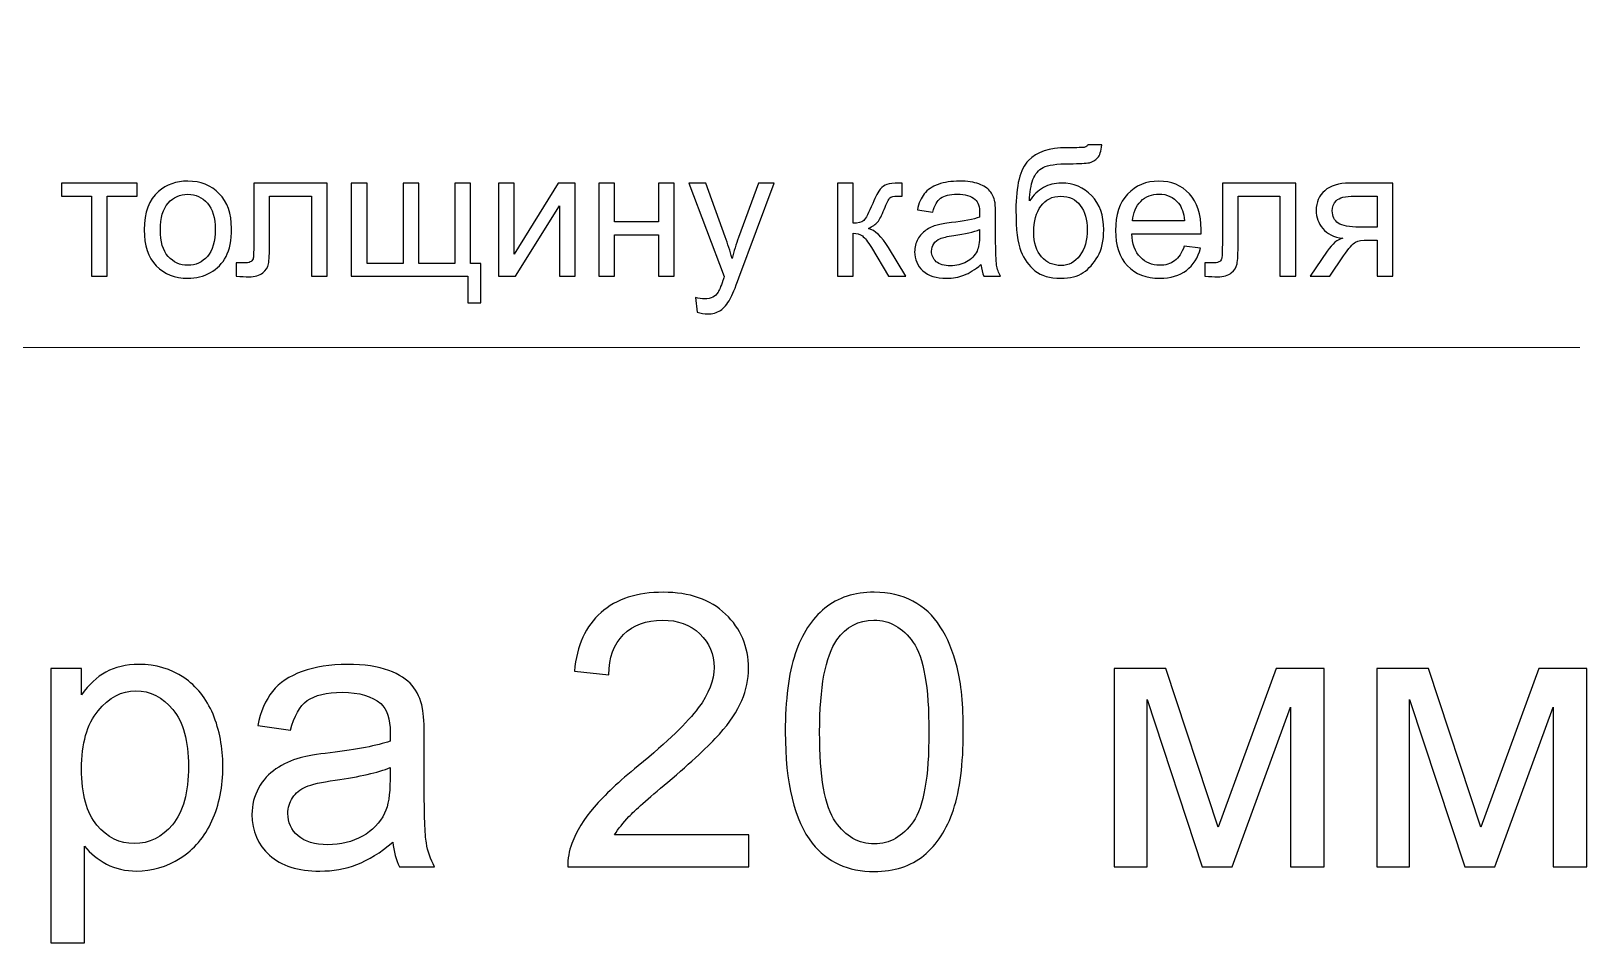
# Model space of a CAD drawing. Header units: centimetres. Extents: x -62 to 62, y -37 to 37.
# Drawn here: x 31.78 to 59.36, y -23.1 to -6.94 of the extents above; entities that cross this region are included whole.
import ezdxf

# ---------------------------------------------------------------- set-up
doc = ezdxf.new("R2010")
doc.units = ezdxf.units.CM
doc.header["$MEASUREMENT"] = 0
doc.layers.add('layer 1', color=7, linetype='Continuous')

msp = doc.modelspace()

# ---------------------------------------------------------------- linework, layer by layer
at = {"layer": 'layer 1', "color": 242, "lineweight": 20}
msp.add_open_spline([(8.21281, -5.60676), (8.21281, -5.60676), (12.35295, -12.55251), (12.35295, -12.55251), (12.35295, -12.55251), (12.35295, -12.55251), (59.23308, -12.55251), (59.23308, -12.55251)], degree=3, knots=[0, 0, 0, 0, 0.33333333, 0.33333333, 0.33333333, 0.33333333, 1, 1, 1, 1], dxfattribs=at)
at = {"layer": 'layer 1', "color": 242}
for points, knots in [([(50.5089, -8.95676), (50.5089, -8.95676), (50.75708, -8.95994), (50.75708, -8.95994), (50.75708, -8.95994), (50.74595, -9.07077), (50.72102, -9.1482), (50.68337, -9.19168), (50.68337, -9.19168), (50.64572, -9.23516), (50.59746, -9.26274), (50.53807, -9.27547), (50.53807, -9.27547), (50.47868, -9.28766), (50.36201, -9.29403), (50.1886, -9.29403), (50.1886, -9.29403), (49.95846, -9.29403), (49.80149, -9.3163), (49.7177, -9.36085), (49.7177, -9.36085), (49.63444, -9.40539), (49.57399, -9.47645), (49.5374, -9.57403), (49.5374, -9.57403), (49.50081, -9.67213), (49.48066, -9.79781), (49.47641, -9.95213), (49.47641, -9.95213), (49.54694, -9.84713), (49.62914, -9.76864), (49.72353, -9.71615), (49.72353, -9.71615), (49.8174, -9.66365), (49.92399, -9.63766), (50.04171, -9.63766), (50.04171, -9.63766), (50.25807, -9.63766), (50.43731, -9.7119), (50.57943, -9.86039), (50.57943, -9.86039), (50.72102, -10.00887), (50.79208, -10.20985), (50.79208, -10.46387), (50.79208, -10.46387), (50.79208, -10.65636), (50.75655, -10.81439), (50.68496, -10.93742), (50.68496, -10.93742), (50.61337, -11.06045), (50.52853, -11.15591), (50.43042, -11.22325), (50.43042, -11.22325), (50.33285, -11.2906), (50.19921, -11.32401), (50.03058, -11.32401), (50.03058, -11.32401), (49.83437, -11.32401), (49.68217, -11.27946), (49.57346, -11.18984), (49.57346, -11.18984), (49.46475, -11.10022), (49.38149, -10.98568), (49.32316, -10.84621), (49.32316, -10.84621), (49.26536, -10.70674), (49.23619, -10.46334), (49.23619, -10.11705), (49.23619, -10.11705), (49.23619, -9.68168), (49.3099, -9.38842), (49.45679, -9.23729), (49.45679, -9.23729), (49.60369, -9.08615), (49.83012, -9.01085), (50.13557, -9.01085), (50.13557, -9.01085), (50.32595, -9.01085), (50.4336, -9.00767), (50.45959, -9.0013), (50.45959, -9.0013), (50.48504, -8.99494), (50.50148, -8.98009), (50.5089, -8.95676)], [0, 0, 0, 0, 0.04545455, 0.04545455, 0.04545455, 0.04545455, 0.09090909, 0.09090909, 0.09090909, 0.09090909, 0.13636364, 0.13636364, 0.13636364, 0.13636364, 0.18181818, 0.18181818, 0.18181818, 0.18181818, 0.22727273, 0.22727273, 0.22727273, 0.22727273, 0.27272727, 0.27272727, 0.27272727, 0.27272727, 0.31818182, 0.31818182, 0.31818182, 0.31818182, 0.36363636, 0.36363636, 0.36363636, 0.36363636, 0.40909091, 0.40909091, 0.40909091, 0.40909091, 0.45454545, 0.45454545, 0.45454545, 0.45454545, 0.5, 0.5, 0.5, 0.5, 0.54545455, 0.54545455, 0.54545455, 0.54545455, 0.59090909, 0.59090909, 0.59090909, 0.59090909, 0.63636364, 0.63636364, 0.63636364, 0.63636364, 0.68181818, 0.68181818, 0.68181818, 0.68181818, 0.72727273, 0.72727273, 0.72727273, 0.72727273, 0.77272727, 0.77272727, 0.77272727, 0.77272727, 0.81818182, 0.81818182, 0.81818182, 0.81818182, 0.86363636, 0.86363636, 0.86363636, 0.86363636, 0.90909091, 0.90909091, 0.90909091, 0.90909091, 1, 1, 1, 1]), ([(32.32285, -9.63766), (32.32285, -9.63766), (33.6592, -9.63766), (33.6592, -9.63766), (33.6592, -9.63766), (33.6592, -9.63766), (33.6592, -9.86993), (33.6592, -9.86993), (33.6592, -9.86993), (33.6592, -9.86993), (33.13102, -9.86993), (33.13102, -9.86993), (33.13102, -9.86993), (33.13102, -9.86993), (33.13102, -11.28901), (33.13102, -11.28901), (33.13102, -11.28901), (33.13102, -11.28901), (32.85102, -11.28901), (32.85102, -11.28901), (32.85102, -11.28901), (32.85102, -11.28901), (32.85102, -9.86993), (32.85102, -9.86993), (32.85102, -9.86993), (32.85102, -9.86993), (32.32285, -9.86993), (32.32285, -9.86993), (32.32285, -9.86993), (32.32285, -9.86993), (32.32285, -9.63766), (32.32285, -9.63766)], [0, 0, 0, 0, 0.11111111, 0.11111111, 0.11111111, 0.11111111, 0.22222222, 0.22222222, 0.22222222, 0.22222222, 0.33333333, 0.33333333, 0.33333333, 0.33333333, 0.44444444, 0.44444444, 0.44444444, 0.44444444, 0.55555556, 0.55555556, 0.55555556, 0.55555556, 0.66666667, 0.66666667, 0.66666667, 0.66666667, 0.77777778, 0.77777778, 0.77777778, 0.77777778, 1, 1, 1, 1]), ([(33.78594, -10.46334), (33.78594, -10.15841), (33.87079, -9.93251), (34.04101, -9.78561), (34.04101, -9.78561), (34.1826, -9.66365), (34.35601, -9.60266), (34.56017, -9.60266), (34.56017, -9.60266), (34.78661, -9.60266), (34.97222, -9.6769), (35.11646, -9.82539), (35.11646, -9.82539), (35.26017, -9.97334), (35.33229, -10.17857), (35.33229, -10.44), (35.33229, -10.44), (35.33229, -10.65212), (35.30047, -10.81864), (35.23684, -10.94007), (35.23684, -10.94007), (35.1732, -11.06151), (35.0804, -11.15591), (34.95843, -11.22325), (34.95843, -11.22325), (34.83699, -11.2906), (34.70389, -11.32401), (34.56017, -11.32401), (34.56017, -11.32401), (34.32896, -11.32401), (34.1423, -11.2503), (33.99965, -11.10234), (33.99965, -11.10234), (33.857, -10.95439), (33.78594, -10.74121), (33.78594, -10.46334)], [0, 0, 0, 0, 0.1, 0.1, 0.1, 0.1, 0.2, 0.2, 0.2, 0.2, 0.3, 0.3, 0.3, 0.3, 0.4, 0.4, 0.4, 0.4, 0.5, 0.5, 0.5, 0.5, 0.6, 0.6, 0.6, 0.6, 0.7, 0.7, 0.7, 0.7, 0.8, 0.8, 0.8, 0.8, 1, 1, 1, 1]), ([(35.72737, -9.63766), (35.72737, -9.63766), (37.02872, -9.63766), (37.02872, -9.63766), (37.02872, -9.63766), (37.02872, -9.63766), (37.02872, -11.28742), (37.02872, -11.28742), (37.02872, -11.28742), (37.02872, -11.28742), (36.74872, -11.28742), (36.74872, -11.28742), (36.74872, -11.28742), (36.74872, -11.28742), (36.74872, -9.86993), (36.74872, -9.86993), (36.74872, -9.86993), (36.74872, -9.86993), (36.00736, -9.86993), (36.00736, -9.86993), (36.00736, -9.86993), (36.00736, -9.86993), (36.00736, -10.69136), (36.00736, -10.69136), (36.00736, -10.69136), (36.00736, -10.8828), (36.001, -11.00901), (35.9888, -11.07053), (35.9888, -11.07053), (35.97608, -11.13151), (35.94214, -11.18454), (35.88645, -11.23015), (35.88645, -11.23015), (35.83024, -11.27575), (35.74964, -11.29856), (35.64411, -11.29856), (35.64411, -11.29856), (35.57888, -11.29856), (35.50358, -11.29431), (35.41873, -11.28636), (35.41873, -11.28636), (35.41873, -11.28636), (35.41873, -11.05356), (35.41873, -11.05356), (35.41873, -11.05356), (35.41873, -11.05356), (35.54123, -11.05356), (35.54123, -11.05356), (35.54123, -11.05356), (35.59903, -11.05356), (35.6404, -11.04772), (35.66532, -11.03553), (35.66532, -11.03553), (35.69024, -11.02386), (35.70668, -11.00477), (35.71517, -10.97879), (35.71517, -10.97879), (35.72312, -10.9528), (35.72737, -10.86848), (35.72737, -10.72583), (35.72737, -10.72583), (35.72737, -10.72583), (35.72737, -9.63766), (35.72737, -9.63766)], [0, 0, 0, 0, 0.05882353, 0.05882353, 0.05882353, 0.05882353, 0.11764706, 0.11764706, 0.11764706, 0.11764706, 0.17647059, 0.17647059, 0.17647059, 0.17647059, 0.23529412, 0.23529412, 0.23529412, 0.23529412, 0.29411765, 0.29411765, 0.29411765, 0.29411765, 0.35294118, 0.35294118, 0.35294118, 0.35294118, 0.41176471, 0.41176471, 0.41176471, 0.41176471, 0.47058824, 0.47058824, 0.47058824, 0.47058824, 0.52941176, 0.52941176, 0.52941176, 0.52941176, 0.58823529, 0.58823529, 0.58823529, 0.58823529, 0.64705882, 0.64705882, 0.64705882, 0.64705882, 0.70588235, 0.70588235, 0.70588235, 0.70588235, 0.76470588, 0.76470588, 0.76470588, 0.76470588, 0.82352941, 0.82352941, 0.82352941, 0.82352941, 0.88235294, 0.88235294, 0.88235294, 0.88235294, 1, 1, 1, 1]), ([(37.45666, -9.63766), (37.45666, -9.63766), (37.73666, -9.63766), (37.73666, -9.63766), (37.73666, -9.63766), (37.73666, -9.63766), (37.73666, -11.05992), (37.73666, -11.05992), (37.73666, -11.05992), (37.73666, -11.05992), (38.37302, -11.05992), (38.37302, -11.05992), (38.37302, -11.05992), (38.37302, -11.05992), (38.37302, -9.63766), (38.37302, -9.63766), (38.37302, -9.63766), (38.37302, -9.63766), (38.65302, -9.63766), (38.65302, -9.63766), (38.65302, -9.63766), (38.65302, -9.63766), (38.65302, -11.05992), (38.65302, -11.05992), (38.65302, -11.05992), (38.65302, -11.05992), (39.28937, -11.05992), (39.28937, -11.05992), (39.28937, -11.05992), (39.28937, -11.05992), (39.28937, -9.63766), (39.28937, -9.63766), (39.28937, -9.63766), (39.28937, -9.63766), (39.56937, -9.63766), (39.56937, -9.63766), (39.56937, -9.63766), (39.56937, -9.63766), (39.56937, -11.05992), (39.56937, -11.05992), (39.56937, -11.05992), (39.56937, -11.05992), (39.75392, -11.05992), (39.75392, -11.05992), (39.75392, -11.05992), (39.75392, -11.05992), (39.75392, -11.75673), (39.75392, -11.75673), (39.75392, -11.75673), (39.75392, -11.75673), (39.52165, -11.75673), (39.52165, -11.75673), (39.52165, -11.75673), (39.52165, -11.75673), (39.52165, -11.28901), (39.52165, -11.28901), (39.52165, -11.28901), (39.52165, -11.28901), (37.45666, -11.28901), (37.45666, -11.28901), (37.45666, -11.28901), (37.45666, -11.28901), (37.45666, -9.63766), (37.45666, -9.63766)], [0, 0, 0, 0, 0.05882353, 0.05882353, 0.05882353, 0.05882353, 0.11764706, 0.11764706, 0.11764706, 0.11764706, 0.17647059, 0.17647059, 0.17647059, 0.17647059, 0.23529412, 0.23529412, 0.23529412, 0.23529412, 0.29411765, 0.29411765, 0.29411765, 0.29411765, 0.35294118, 0.35294118, 0.35294118, 0.35294118, 0.41176471, 0.41176471, 0.41176471, 0.41176471, 0.47058824, 0.47058824, 0.47058824, 0.47058824, 0.52941176, 0.52941176, 0.52941176, 0.52941176, 0.58823529, 0.58823529, 0.58823529, 0.58823529, 0.64705882, 0.64705882, 0.64705882, 0.64705882, 0.70588235, 0.70588235, 0.70588235, 0.70588235, 0.76470588, 0.76470588, 0.76470588, 0.76470588, 0.82352941, 0.82352941, 0.82352941, 0.82352941, 0.88235294, 0.88235294, 0.88235294, 0.88235294, 1, 1, 1, 1]), ([(40.0652, -9.63766), (40.0652, -9.63766), (40.3452, -9.63766), (40.3452, -9.63766), (40.3452, -9.63766), (40.3452, -9.63766), (40.3452, -10.89712), (40.3452, -10.89712), (40.3452, -10.89712), (40.3452, -10.89712), (41.12314, -9.63766), (41.12314, -9.63766), (41.12314, -9.63766), (41.12314, -9.63766), (41.42382, -9.63766), (41.42382, -9.63766), (41.42382, -9.63766), (41.42382, -9.63766), (41.42382, -11.28901), (41.42382, -11.28901), (41.42382, -11.28901), (41.42382, -11.28901), (41.14382, -11.28901), (41.14382, -11.28901), (41.14382, -11.28901), (41.14382, -11.28901), (41.14382, -10.03751), (41.14382, -10.03751), (41.14382, -10.03751), (41.14382, -10.03751), (40.36694, -11.28901), (40.36694, -11.28901), (40.36694, -11.28901), (40.36694, -11.28901), (40.0652, -11.28901), (40.0652, -11.28901), (40.0652, -11.28901), (40.0652, -11.28901), (40.0652, -9.63766), (40.0652, -9.63766)], [0, 0, 0, 0, 0.09090909, 0.09090909, 0.09090909, 0.09090909, 0.18181818, 0.18181818, 0.18181818, 0.18181818, 0.27272727, 0.27272727, 0.27272727, 0.27272727, 0.36363636, 0.36363636, 0.36363636, 0.36363636, 0.45454545, 0.45454545, 0.45454545, 0.45454545, 0.54545455, 0.54545455, 0.54545455, 0.54545455, 0.63636364, 0.63636364, 0.63636364, 0.63636364, 0.72727273, 0.72727273, 0.72727273, 0.72727273, 0.81818182, 0.81818182, 0.81818182, 0.81818182, 1, 1, 1, 1]), ([(41.84276, -9.63766), (41.84276, -9.63766), (42.12276, -9.63766), (42.12276, -9.63766), (42.12276, -9.63766), (42.12276, -9.63766), (42.12276, -10.32493), (42.12276, -10.32493), (42.12276, -10.32493), (42.12276, -10.32493), (42.89911, -10.32493), (42.89911, -10.32493), (42.89911, -10.32493), (42.89911, -10.32493), (42.89911, -9.63766), (42.89911, -9.63766), (42.89911, -9.63766), (42.89911, -9.63766), (43.17911, -9.63766), (43.17911, -9.63766), (43.17911, -9.63766), (43.17911, -9.63766), (43.17911, -11.28901), (43.17911, -11.28901), (43.17911, -11.28901), (43.17911, -11.28901), (42.89911, -11.28901), (42.89911, -11.28901), (42.89911, -11.28901), (42.89911, -11.28901), (42.89911, -10.5572), (42.89911, -10.5572), (42.89911, -10.5572), (42.89911, -10.5572), (42.12276, -10.5572), (42.12276, -10.5572), (42.12276, -10.5572), (42.12276, -10.5572), (42.12276, -11.28901), (42.12276, -11.28901), (42.12276, -11.28901), (42.12276, -11.28901), (41.84276, -11.28901), (41.84276, -11.28901), (41.84276, -11.28901), (41.84276, -11.28901), (41.84276, -9.63766), (41.84276, -9.63766)], [0, 0, 0, 0, 0.07692308, 0.07692308, 0.07692308, 0.07692308, 0.15384615, 0.15384615, 0.15384615, 0.15384615, 0.23076923, 0.23076923, 0.23076923, 0.23076923, 0.30769231, 0.30769231, 0.30769231, 0.30769231, 0.38461538, 0.38461538, 0.38461538, 0.38461538, 0.46153846, 0.46153846, 0.46153846, 0.46153846, 0.53846154, 0.53846154, 0.53846154, 0.53846154, 0.61538462, 0.61538462, 0.61538462, 0.61538462, 0.69230769, 0.69230769, 0.69230769, 0.69230769, 0.76923077, 0.76923077, 0.76923077, 0.76923077, 0.84615385, 0.84615385, 0.84615385, 0.84615385, 1, 1, 1, 1]), ([(43.58691, -11.92378), (43.58691, -11.92378), (43.55509, -11.66499), (43.55509, -11.66499), (43.55509, -11.66499), (43.61661, -11.68143), (43.66964, -11.68992), (43.71524, -11.68992), (43.71524, -11.68992), (43.77782, -11.68992), (43.82767, -11.67931), (43.86479, -11.65863), (43.86479, -11.65863), (43.90244, -11.63795), (43.9332, -11.60878), (43.95706, -11.57166), (43.95706, -11.57166), (43.97456, -11.54355), (44.0032, -11.47408), (44.04244, -11.36272), (44.04244, -11.36272), (44.04774, -11.34734), (44.05569, -11.32454), (44.06736, -11.29431), (44.06736, -11.29431), (44.06736, -11.29431), (43.44055, -9.63766), (43.44055, -9.63766), (43.44055, -9.63766), (43.44055, -9.63766), (43.73964, -9.63766), (43.73964, -9.63766), (43.73964, -9.63766), (43.73964, -9.63766), (44.08433, -10.59114), (44.08433, -10.59114), (44.08433, -10.59114), (44.12941, -10.71152), (44.16918, -10.83879), (44.20471, -10.97242), (44.20471, -10.97242), (44.23706, -10.84674), (44.27524, -10.72265), (44.31978, -10.60068), (44.31978, -10.60068), (44.31978, -10.60068), (44.6719, -9.63766), (44.6719, -9.63766), (44.6719, -9.63766), (44.6719, -9.63766), (44.95137, -9.63766), (44.95137, -9.63766), (44.95137, -9.63766), (44.95137, -9.63766), (44.32721, -11.31765), (44.32721, -11.31765), (44.32721, -11.31765), (44.25986, -11.49848), (44.20736, -11.62257), (44.16971, -11.69098), (44.16971, -11.69098), (44.11986, -11.78272), (44.06259, -11.85007), (43.99842, -11.89302), (43.99842, -11.89302), (43.93373, -11.93597), (43.85683, -11.95719), (43.76774, -11.95719), (43.76774, -11.95719), (43.71365, -11.95719), (43.6532, -11.94605), (43.58691, -11.92378)], [0, 0, 0, 0, 0.05263158, 0.05263158, 0.05263158, 0.05263158, 0.10526316, 0.10526316, 0.10526316, 0.10526316, 0.15789474, 0.15789474, 0.15789474, 0.15789474, 0.21052632, 0.21052632, 0.21052632, 0.21052632, 0.26315789, 0.26315789, 0.26315789, 0.26315789, 0.31578947, 0.31578947, 0.31578947, 0.31578947, 0.36842105, 0.36842105, 0.36842105, 0.36842105, 0.42105263, 0.42105263, 0.42105263, 0.42105263, 0.47368421, 0.47368421, 0.47368421, 0.47368421, 0.52631579, 0.52631579, 0.52631579, 0.52631579, 0.57894737, 0.57894737, 0.57894737, 0.57894737, 0.63157895, 0.63157895, 0.63157895, 0.63157895, 0.68421053, 0.68421053, 0.68421053, 0.68421053, 0.73684211, 0.73684211, 0.73684211, 0.73684211, 0.78947368, 0.78947368, 0.78947368, 0.78947368, 0.84210526, 0.84210526, 0.84210526, 0.84210526, 0.89473684, 0.89473684, 0.89473684, 0.89473684, 1, 1, 1, 1]), ([(46.07137, -9.63766), (46.07137, -9.63766), (46.35136, -9.63766), (46.35136, -9.63766), (46.35136, -9.63766), (46.35136, -9.63766), (46.35136, -10.35038), (46.35136, -10.35038), (46.35136, -10.35038), (46.44045, -10.35038), (46.50303, -10.33341), (46.53909, -10.29894), (46.53909, -10.29894), (46.57462, -10.265), (46.62712, -10.16584), (46.69712, -10.00092), (46.69712, -10.00092), (46.75227, -9.87046), (46.79681, -9.78455), (46.83075, -9.74319), (46.83075, -9.74319), (46.86522, -9.70183), (46.90447, -9.67372), (46.94901, -9.6594), (46.94901, -9.6594), (46.99409, -9.64509), (47.06568, -9.63766), (47.16378, -9.63766), (47.16378, -9.63766), (47.16378, -9.63766), (47.21999, -9.63766), (47.21999, -9.63766), (47.21999, -9.63766), (47.21999, -9.63766), (47.21999, -9.86834), (47.21999, -9.86834), (47.21999, -9.86834), (47.21999, -9.86834), (47.14204, -9.86675), (47.14204, -9.86675), (47.14204, -9.86675), (47.06833, -9.86675), (47.02113, -9.87789), (47.00045, -9.89963), (47.00045, -9.89963), (46.97871, -9.92243), (46.9453, -9.99031), (46.90075, -10.10326), (46.90075, -10.10326), (46.85833, -10.21144), (46.81962, -10.28622), (46.78409, -10.32758), (46.78409, -10.32758), (46.74909, -10.36894), (46.69447, -10.40659), (46.62076, -10.44106), (46.62076, -10.44106), (46.74113, -10.47341), (46.85992, -10.5853), (46.97659, -10.77727), (46.97659, -10.77727), (46.97659, -10.77727), (47.28363, -11.28901), (47.28363, -11.28901), (47.28363, -11.28901), (47.28363, -11.28901), (46.97606, -11.28901), (46.97606, -11.28901), (46.97606, -11.28901), (46.97606, -11.28901), (46.67325, -10.77886), (46.67325, -10.77886), (46.67325, -10.77886), (46.61227, -10.67545), (46.55924, -10.60758), (46.51417, -10.5747), (46.51417, -10.5747), (46.46856, -10.54182), (46.41447, -10.52538), (46.35136, -10.52538), (46.35136, -10.52538), (46.35136, -10.52538), (46.35136, -11.28901), (46.35136, -11.28901), (46.35136, -11.28901), (46.35136, -11.28901), (46.07137, -11.28901), (46.07137, -11.28901), (46.07137, -11.28901), (46.07137, -11.28901), (46.07137, -9.63766), (46.07137, -9.63766)], [0, 0, 0, 0, 0.04166667, 0.04166667, 0.04166667, 0.04166667, 0.08333333, 0.08333333, 0.08333333, 0.08333333, 0.125, 0.125, 0.125, 0.125, 0.16666667, 0.16666667, 0.16666667, 0.16666667, 0.20833333, 0.20833333, 0.20833333, 0.20833333, 0.25, 0.25, 0.25, 0.25, 0.29166667, 0.29166667, 0.29166667, 0.29166667, 0.33333333, 0.33333333, 0.33333333, 0.33333333, 0.375, 0.375, 0.375, 0.375, 0.41666667, 0.41666667, 0.41666667, 0.41666667, 0.45833333, 0.45833333, 0.45833333, 0.45833333, 0.5, 0.5, 0.5, 0.5, 0.54166667, 0.54166667, 0.54166667, 0.54166667, 0.58333333, 0.58333333, 0.58333333, 0.58333333, 0.625, 0.625, 0.625, 0.625, 0.66666667, 0.66666667, 0.66666667, 0.66666667, 0.70833333, 0.70833333, 0.70833333, 0.70833333, 0.75, 0.75, 0.75, 0.75, 0.79166667, 0.79166667, 0.79166667, 0.79166667, 0.83333333, 0.83333333, 0.83333333, 0.83333333, 0.875, 0.875, 0.875, 0.875, 0.91666667, 0.91666667, 0.91666667, 0.91666667, 1, 1, 1, 1]), ([(48.6152, -11.08219), (48.51127, -11.17075), (48.41104, -11.2328), (48.31506, -11.26939), (48.31506, -11.26939), (48.21907, -11.30598), (48.11619, -11.32401), (48.00589, -11.32401), (48.00589, -11.32401), (47.82453, -11.32401), (47.68506, -11.27999), (47.58749, -11.19144), (47.58749, -11.19144), (47.48991, -11.10341), (47.44112, -10.99045), (47.44112, -10.8531), (47.44112, -10.8531), (47.44112, -10.7725), (47.45968, -10.69879), (47.49628, -10.63197), (47.49628, -10.63197), (47.5334, -10.56515), (47.58165, -10.51212), (47.64105, -10.47182), (47.64105, -10.47182), (47.70097, -10.43152), (47.76779, -10.40076), (47.84256, -10.38008), (47.84256, -10.38008), (47.89771, -10.36576), (47.98097, -10.35197), (48.0918, -10.33819), (48.0918, -10.33819), (48.31771, -10.31167), (48.48475, -10.27932), (48.59134, -10.2422), (48.59134, -10.2422), (48.5924, -10.20402), (48.59293, -10.17963), (48.59293, -10.16955), (48.59293, -10.16955), (48.59293, -10.05607), (48.56642, -9.97599), (48.51339, -9.92933), (48.51339, -9.92933), (48.4418, -9.86622), (48.33521, -9.83493), (48.19415, -9.83493), (48.19415, -9.83493), (48.0621, -9.83493), (47.96453, -9.85827), (47.90195, -9.9044), (47.90195, -9.9044), (47.83885, -9.95054), (47.79271, -10.0322), (47.76249, -10.14993), (47.76249, -10.14993), (47.76249, -10.14993), (47.48885, -10.11175), (47.48885, -10.11175), (47.48885, -10.11175), (47.51378, -9.99455), (47.55461, -9.89963), (47.61188, -9.82751), (47.61188, -9.82751), (47.66915, -9.75539), (47.75188, -9.70024), (47.86006, -9.66099), (47.86006, -9.66099), (47.96771, -9.62228), (48.09339, -9.60266), (48.23551, -9.60266), (48.23551, -9.60266), (48.37657, -9.60266), (48.49165, -9.6191), (48.58021, -9.65251), (48.58021, -9.65251), (48.66823, -9.68592), (48.73346, -9.72728), (48.77482, -9.77766), (48.77482, -9.77766), (48.81619, -9.82804), (48.84535, -9.89167), (48.86232, -9.96857), (48.86232, -9.96857), (48.87134, -10.01629), (48.87611, -10.1022), (48.87611, -10.22576), (48.87611, -10.22576), (48.87611, -10.22576), (48.87611, -10.59697), (48.87611, -10.59697), (48.87611, -10.59697), (48.87611, -10.85629), (48.88195, -11.02015), (48.89361, -11.08962), (48.89361, -11.08962), (48.90475, -11.15909), (48.92808, -11.22537), (48.96202, -11.28901), (48.96202, -11.28901), (48.96202, -11.28901), (48.6693, -11.28901), (48.6693, -11.28901), (48.6693, -11.28901), (48.64119, -11.23015), (48.62316, -11.16121), (48.6152, -11.08219)], [0, 0, 0, 0, 0.03571429, 0.03571429, 0.03571429, 0.03571429, 0.07142857, 0.07142857, 0.07142857, 0.07142857, 0.10714286, 0.10714286, 0.10714286, 0.10714286, 0.14285714, 0.14285714, 0.14285714, 0.14285714, 0.17857143, 0.17857143, 0.17857143, 0.17857143, 0.21428571, 0.21428571, 0.21428571, 0.21428571, 0.25, 0.25, 0.25, 0.25, 0.28571429, 0.28571429, 0.28571429, 0.28571429, 0.32142857, 0.32142857, 0.32142857, 0.32142857, 0.35714286, 0.35714286, 0.35714286, 0.35714286, 0.39285714, 0.39285714, 0.39285714, 0.39285714, 0.42857143, 0.42857143, 0.42857143, 0.42857143, 0.46428571, 0.46428571, 0.46428571, 0.46428571, 0.5, 0.5, 0.5, 0.5, 0.53571429, 0.53571429, 0.53571429, 0.53571429, 0.57142857, 0.57142857, 0.57142857, 0.57142857, 0.60714286, 0.60714286, 0.60714286, 0.60714286, 0.64285714, 0.64285714, 0.64285714, 0.64285714, 0.67857143, 0.67857143, 0.67857143, 0.67857143, 0.71428571, 0.71428571, 0.71428571, 0.71428571, 0.75, 0.75, 0.75, 0.75, 0.78571429, 0.78571429, 0.78571429, 0.78571429, 0.82142857, 0.82142857, 0.82142857, 0.82142857, 0.85714286, 0.85714286, 0.85714286, 0.85714286, 0.89285714, 0.89285714, 0.89285714, 0.89285714, 0.92857143, 0.92857143, 0.92857143, 0.92857143, 1, 1, 1, 1]), ([(52.21965, -10.75447), (52.21965, -10.75447), (52.50919, -10.79265), (52.50919, -10.79265), (52.50919, -10.79265), (52.46412, -10.96076), (52.3798, -11.09174), (52.25677, -11.18454), (52.25677, -11.18454), (52.13374, -11.27734), (51.97678, -11.32401), (51.78534, -11.32401), (51.78534, -11.32401), (51.54458, -11.32401), (51.35367, -11.24977), (51.21262, -11.10128), (51.21262, -11.10128), (51.07156, -10.95333), (51.00103, -10.74492), (51.00103, -10.47712), (51.00103, -10.47712), (51.00103, -10.20031), (51.07209, -9.98501), (51.21474, -9.83228), (51.21474, -9.83228), (51.35739, -9.67902), (51.54246, -9.60266), (51.76996, -9.60266), (51.76996, -9.60266), (51.99003, -9.60266), (52.1698, -9.67743), (52.30927, -9.82751), (52.30927, -9.82751), (52.44874, -9.97758), (52.51874, -10.18864), (52.51874, -10.46068), (52.51874, -10.46068), (52.51874, -10.47712), (52.51821, -10.50205), (52.51715, -10.53493), (52.51715, -10.53493), (52.51715, -10.53493), (51.28739, -10.53493), (51.28739, -10.53493), (51.28739, -10.53493), (51.29799, -10.71576), (51.3489, -10.8547), (51.44117, -10.95068), (51.44117, -10.95068), (51.53292, -11.04666), (51.64799, -11.09492), (51.78534, -11.09492), (51.78534, -11.09492), (51.88769, -11.09492), (51.97518, -11.06788), (52.0473, -11.01379), (52.0473, -11.01379), (52.11996, -10.95969), (52.17723, -10.87326), (52.21965, -10.75447)], [0, 0, 0, 0, 0.0625, 0.0625, 0.0625, 0.0625, 0.125, 0.125, 0.125, 0.125, 0.1875, 0.1875, 0.1875, 0.1875, 0.25, 0.25, 0.25, 0.25, 0.3125, 0.3125, 0.3125, 0.3125, 0.375, 0.375, 0.375, 0.375, 0.4375, 0.4375, 0.4375, 0.4375, 0.5, 0.5, 0.5, 0.5, 0.5625, 0.5625, 0.5625, 0.5625, 0.625, 0.625, 0.625, 0.625, 0.6875, 0.6875, 0.6875, 0.6875, 0.75, 0.75, 0.75, 0.75, 0.8125, 0.8125, 0.8125, 0.8125, 0.875, 0.875, 0.875, 0.875, 1, 1, 1, 1]), ([(52.8942, -9.63766), (52.8942, -9.63766), (54.19555, -9.63766), (54.19555, -9.63766), (54.19555, -9.63766), (54.19555, -9.63766), (54.19555, -11.28742), (54.19555, -11.28742), (54.19555, -11.28742), (54.19555, -11.28742), (53.91555, -11.28742), (53.91555, -11.28742), (53.91555, -11.28742), (53.91555, -11.28742), (53.91555, -9.86993), (53.91555, -9.86993), (53.91555, -9.86993), (53.91555, -9.86993), (53.17419, -9.86993), (53.17419, -9.86993), (53.17419, -9.86993), (53.17419, -9.86993), (53.17419, -10.69136), (53.17419, -10.69136), (53.17419, -10.69136), (53.17419, -10.8828), (53.16783, -11.00901), (53.15563, -11.07053), (53.15563, -11.07053), (53.14291, -11.13151), (53.10897, -11.18454), (53.05328, -11.23015), (53.05328, -11.23015), (52.99707, -11.27575), (52.91647, -11.29856), (52.81094, -11.29856), (52.81094, -11.29856), (52.74571, -11.29856), (52.67041, -11.29431), (52.58556, -11.28636), (52.58556, -11.28636), (52.58556, -11.28636), (52.58556, -11.05356), (52.58556, -11.05356), (52.58556, -11.05356), (52.58556, -11.05356), (52.70806, -11.05356), (52.70806, -11.05356), (52.70806, -11.05356), (52.76586, -11.05356), (52.80723, -11.04772), (52.83215, -11.03553), (52.83215, -11.03553), (52.85707, -11.02386), (52.87351, -11.00477), (52.882, -10.97879), (52.882, -10.97879), (52.88995, -10.9528), (52.8942, -10.86848), (52.8942, -10.72583), (52.8942, -10.72583), (52.8942, -10.72583), (52.8942, -9.63766), (52.8942, -9.63766)], [0, 0, 0, 0, 0.05882353, 0.05882353, 0.05882353, 0.05882353, 0.11764706, 0.11764706, 0.11764706, 0.11764706, 0.17647059, 0.17647059, 0.17647059, 0.17647059, 0.23529412, 0.23529412, 0.23529412, 0.23529412, 0.29411765, 0.29411765, 0.29411765, 0.29411765, 0.35294118, 0.35294118, 0.35294118, 0.35294118, 0.41176471, 0.41176471, 0.41176471, 0.41176471, 0.47058824, 0.47058824, 0.47058824, 0.47058824, 0.52941176, 0.52941176, 0.52941176, 0.52941176, 0.58823529, 0.58823529, 0.58823529, 0.58823529, 0.64705882, 0.64705882, 0.64705882, 0.64705882, 0.70588235, 0.70588235, 0.70588235, 0.70588235, 0.76470588, 0.76470588, 0.76470588, 0.76470588, 0.82352941, 0.82352941, 0.82352941, 0.82352941, 0.88235294, 0.88235294, 0.88235294, 0.88235294, 1, 1, 1, 1]), ([(55.9153, -9.63766), (55.9153, -9.63766), (55.9153, -11.28901), (55.9153, -11.28901), (55.9153, -11.28901), (55.9153, -11.28901), (55.6353, -11.28901), (55.6353, -11.28901), (55.6353, -11.28901), (55.6353, -11.28901), (55.6353, -10.64629), (55.6353, -10.64629), (55.6353, -10.64629), (55.6353, -10.64629), (55.47409, -10.64629), (55.47409, -10.64629), (55.47409, -10.64629), (55.37599, -10.64629), (55.30281, -10.65902), (55.25455, -10.685), (55.25455, -10.685), (55.20629, -10.71098), (55.13576, -10.79212), (55.04296, -10.92947), (55.04296, -10.92947), (55.04296, -10.92947), (54.7969, -11.28901), (54.7969, -11.28901), (54.7969, -11.28901), (54.7969, -11.28901), (54.45009, -11.28901), (54.45009, -11.28901), (54.45009, -11.28901), (54.45009, -11.28901), (54.75236, -10.84568), (54.75236, -10.84568), (54.75236, -10.84568), (54.84463, -10.70992), (54.9369, -10.63356), (55.02864, -10.61606), (55.02864, -10.61606), (54.86902, -10.59432), (54.75023, -10.53652), (54.67281, -10.44318), (54.67281, -10.44318), (54.59539, -10.34985), (54.55668, -10.2422), (54.55668, -10.12076), (54.55668, -10.12076), (54.55668, -9.97705), (54.60705, -9.86092), (54.70834, -9.77183), (54.70834, -9.77183), (54.80963, -9.68221), (54.95652, -9.63766), (55.14849, -9.63766), (55.14849, -9.63766), (55.14849, -9.63766), (55.9153, -9.63766), (55.9153, -9.63766)], [0, 0, 0, 0, 0.0625, 0.0625, 0.0625, 0.0625, 0.125, 0.125, 0.125, 0.125, 0.1875, 0.1875, 0.1875, 0.1875, 0.25, 0.25, 0.25, 0.25, 0.3125, 0.3125, 0.3125, 0.3125, 0.375, 0.375, 0.375, 0.375, 0.4375, 0.4375, 0.4375, 0.4375, 0.5, 0.5, 0.5, 0.5, 0.5625, 0.5625, 0.5625, 0.5625, 0.625, 0.625, 0.625, 0.625, 0.6875, 0.6875, 0.6875, 0.6875, 0.75, 0.75, 0.75, 0.75, 0.8125, 0.8125, 0.8125, 0.8125, 0.875, 0.875, 0.875, 0.875, 1, 1, 1, 1]), ([(34.0723, -10.46387), (34.0723, -10.67492), (34.11844, -10.83295), (34.21071, -10.93742), (34.21071, -10.93742), (34.30351, -11.04242), (34.41965, -11.09492), (34.56017, -11.09492), (34.56017, -11.09492), (34.69911, -11.09492), (34.81472, -11.04242), (34.90752, -10.93689), (34.90752, -10.93689), (34.99979, -10.83136), (35.04593, -10.67068), (35.04593, -10.45485), (35.04593, -10.45485), (35.04593, -10.25122), (34.99926, -10.0969), (34.90646, -9.99243), (34.90646, -9.99243), (34.81366, -9.88743), (34.69805, -9.83493), (34.56017, -9.83493), (34.56017, -9.83493), (34.41965, -9.83493), (34.30351, -9.8869), (34.21071, -9.99137), (34.21071, -9.99137), (34.11844, -10.09584), (34.0723, -10.25334), (34.0723, -10.46387)], [0, 0, 0, 0, 0.11111111, 0.11111111, 0.11111111, 0.11111111, 0.22222222, 0.22222222, 0.22222222, 0.22222222, 0.33333333, 0.33333333, 0.33333333, 0.33333333, 0.44444444, 0.44444444, 0.44444444, 0.44444444, 0.55555556, 0.55555556, 0.55555556, 0.55555556, 0.66666667, 0.66666667, 0.66666667, 0.66666667, 0.77777778, 0.77777778, 0.77777778, 0.77777778, 1, 1, 1, 1]), ([(50.49936, -10.45591), (50.49936, -10.28462), (50.45853, -10.1441), (50.37739, -10.03432), (50.37739, -10.03432), (50.29626, -9.92455), (50.18171, -9.86993), (50.03376, -9.86993), (50.03376, -9.86993), (49.87944, -9.86993), (49.76065, -9.92773), (49.67687, -10.04387), (49.67687, -10.04387), (49.59308, -10.15947), (49.55119, -10.31379), (49.55119, -10.50735), (49.55119, -10.50735), (49.55119, -10.69826), (49.59732, -10.84462), (49.69012, -10.94591), (49.69012, -10.94591), (49.7824, -11.04719), (49.89694, -11.0981), (50.03217, -11.0981), (50.03217, -11.0981), (50.1711, -11.0981), (50.28353, -11.03924), (50.36997, -10.92204), (50.36997, -10.92204), (50.45641, -10.80485), (50.49936, -10.64947), (50.49936, -10.45591)], [0, 0, 0, 0, 0.11111111, 0.11111111, 0.11111111, 0.11111111, 0.22222222, 0.22222222, 0.22222222, 0.22222222, 0.33333333, 0.33333333, 0.33333333, 0.33333333, 0.44444444, 0.44444444, 0.44444444, 0.44444444, 0.55555556, 0.55555556, 0.55555556, 0.55555556, 0.66666667, 0.66666667, 0.66666667, 0.66666667, 0.77777778, 0.77777778, 0.77777778, 0.77777778, 1, 1, 1, 1]), ([(51.3033, -10.30584), (51.3033, -10.30584), (52.22283, -10.30584), (52.22283, -10.30584), (52.22283, -10.30584), (52.21064, -10.1669), (52.17511, -10.06296), (52.1173, -9.99349), (52.1173, -9.99349), (52.02874, -9.88584), (51.91314, -9.83175), (51.77155, -9.83175), (51.77155, -9.83175), (51.64322, -9.83175), (51.53557, -9.8747), (51.44807, -9.96061), (51.44807, -9.96061), (51.3611, -10.04652), (51.31284, -10.1616), (51.3033, -10.30584)], [0, 0, 0, 0, 0.16666667, 0.16666667, 0.16666667, 0.16666667, 0.33333333, 0.33333333, 0.33333333, 0.33333333, 0.5, 0.5, 0.5, 0.5, 0.66666667, 0.66666667, 0.66666667, 0.66666667, 1, 1, 1, 1]), ([(55.6353, -9.86993), (55.6353, -9.86993), (55.23758, -9.86993), (55.23758, -9.86993), (55.23758, -9.86993), (55.07107, -9.86993), (54.96341, -9.89592), (54.91516, -9.94789), (54.91516, -9.94789), (54.8669, -9.99985), (54.84304, -10.06084), (54.84304, -10.13031), (54.84304, -10.13031), (54.84304, -10.22894), (54.87857, -10.30159), (54.94963, -10.34773), (54.94963, -10.34773), (55.02016, -10.39387), (55.14584, -10.4172), (55.32614, -10.4172), (55.32614, -10.4172), (55.32614, -10.4172), (55.6353, -10.4172), (55.6353, -10.4172), (55.6353, -10.4172), (55.6353, -10.4172), (55.6353, -9.86993), (55.6353, -9.86993)], [0, 0, 0, 0, 0.125, 0.125, 0.125, 0.125, 0.25, 0.25, 0.25, 0.25, 0.375, 0.375, 0.375, 0.375, 0.5, 0.5, 0.5, 0.5, 0.625, 0.625, 0.625, 0.625, 0.75, 0.75, 0.75, 0.75, 1, 1, 1, 1]), ([(48.59293, -10.46174), (48.49112, -10.50311), (48.33839, -10.53811), (48.13475, -10.56674), (48.13475, -10.56674), (48.01915, -10.58318), (47.93748, -10.60174), (47.88976, -10.62242), (47.88976, -10.62242), (47.84203, -10.64311), (47.80544, -10.67333), (47.77945, -10.71258), (47.77945, -10.71258), (47.75347, -10.75235), (47.74021, -10.79636), (47.74021, -10.84515), (47.74021, -10.84515), (47.74021, -10.91886), (47.76832, -10.98091), (47.82506, -11.03022), (47.82506, -11.03022), (47.8818, -11.07954), (47.96453, -11.10447), (48.07324, -11.10447), (48.07324, -11.10447), (48.18089, -11.10447), (48.27687, -11.08113), (48.36119, -11.03394), (48.36119, -11.03394), (48.44498, -10.98727), (48.50702, -10.9231), (48.54627, -10.84197), (48.54627, -10.84197), (48.57649, -10.77886), (48.59134, -10.68606), (48.59134, -10.56356), (48.59134, -10.56356), (48.59134, -10.56356), (48.59293, -10.46174), (48.59293, -10.46174)], [0, 0, 0, 0, 0.09090909, 0.09090909, 0.09090909, 0.09090909, 0.18181818, 0.18181818, 0.18181818, 0.18181818, 0.27272727, 0.27272727, 0.27272727, 0.27272727, 0.36363636, 0.36363636, 0.36363636, 0.36363636, 0.45454545, 0.45454545, 0.45454545, 0.45454545, 0.54545455, 0.54545455, 0.54545455, 0.54545455, 0.63636364, 0.63636364, 0.63636364, 0.63636364, 0.72727273, 0.72727273, 0.72727273, 0.72727273, 0.81818182, 0.81818182, 0.81818182, 0.81818182, 1, 1, 1, 1])]:
    msp.add_open_spline(points, degree=3, knots=knots, dxfattribs=at)
at = {"layer": 'layer 1', "color": 250}
for points, knots in [([(44.50384, -21.18865), (44.50384, -21.18865), (44.50384, -21.75734), (44.50384, -21.75734), (44.50384, -21.75734), (44.50384, -21.75734), (41.29482, -21.75734), (41.29482, -21.75734), (41.29482, -21.75734), (41.29031, -21.61404), (41.314, -21.47638), (41.36478, -21.34324), (41.36478, -21.34324), (41.44715, -21.12547), (41.57917, -20.90995), (41.76083, -20.69895), (41.76083, -20.69895), (41.94249, -20.48795), (42.20201, -20.24423), (42.53939, -19.96778), (42.53939, -19.96778), (43.06407, -19.53563), (43.42063, -19.19374), (43.6068, -18.94099), (43.6068, -18.94099), (43.79411, -18.68824), (43.88776, -18.44903), (43.88776, -18.22336), (43.88776, -18.22336), (43.88776, -17.98753), (43.80314, -17.78894), (43.63389, -17.62646), (43.63389, -17.62646), (43.46463, -17.46511), (43.24348, -17.38387), (42.97155, -17.38387), (42.97155, -17.38387), (42.68382, -17.38387), (42.45363, -17.46962), (42.281, -17.64113), (42.281, -17.64113), (42.10836, -17.81151), (42.02148, -18.04846), (42.01922, -18.35199), (42.01922, -18.35199), (42.01922, -18.35199), (41.40991, -18.29106), (41.40991, -18.29106), (41.40991, -18.29106), (41.45166, -17.83521), (41.60963, -17.48768), (41.88269, -17.24847), (41.88269, -17.24847), (42.15688, -17.00926), (42.52359, -16.88965), (42.98509, -16.88965), (42.98509, -16.88965), (43.44996, -16.88965), (43.81893, -17.01828), (44.08974, -17.27668), (44.08974, -17.27668), (44.36167, -17.53507), (44.49707, -17.85552), (44.49707, -18.2369), (44.49707, -18.2369), (44.49707, -18.43097), (44.45758, -18.62166), (44.37747, -18.80897), (44.37747, -18.80897), (44.29848, -18.9974), (44.16646, -19.19486), (43.98254, -19.40248), (43.98254, -19.40248), (43.7975, -19.60897), (43.49171, -19.89444), (43.0652, -20.25551), (43.0652, -20.25551), (42.70751, -20.55565), (42.47733, -20.75875), (42.37578, -20.86595), (42.37578, -20.86595), (42.27423, -20.97314), (42.19073, -21.08033), (42.12416, -21.18865), (42.12416, -21.18865), (42.12416, -21.18865), (44.50384, -21.18865), (44.50384, -21.18865)], [0, 0, 0, 0, 0.04347826, 0.04347826, 0.04347826, 0.04347826, 0.08695652, 0.08695652, 0.08695652, 0.08695652, 0.13043478, 0.13043478, 0.13043478, 0.13043478, 0.17391304, 0.17391304, 0.17391304, 0.17391304, 0.2173913, 0.2173913, 0.2173913, 0.2173913, 0.26086957, 0.26086957, 0.26086957, 0.26086957, 0.30434783, 0.30434783, 0.30434783, 0.30434783, 0.34782609, 0.34782609, 0.34782609, 0.34782609, 0.39130435, 0.39130435, 0.39130435, 0.39130435, 0.43478261, 0.43478261, 0.43478261, 0.43478261, 0.47826087, 0.47826087, 0.47826087, 0.47826087, 0.52173913, 0.52173913, 0.52173913, 0.52173913, 0.56521739, 0.56521739, 0.56521739, 0.56521739, 0.60869565, 0.60869565, 0.60869565, 0.60869565, 0.65217391, 0.65217391, 0.65217391, 0.65217391, 0.69565217, 0.69565217, 0.69565217, 0.69565217, 0.73913043, 0.73913043, 0.73913043, 0.73913043, 0.7826087, 0.7826087, 0.7826087, 0.7826087, 0.82608696, 0.82608696, 0.82608696, 0.82608696, 0.86956522, 0.86956522, 0.86956522, 0.86956522, 0.91304348, 0.91304348, 0.91304348, 0.91304348, 1, 1, 1, 1]), ([(45.14812, -19.36525), (45.14812, -18.79317), (45.2068, -18.33055), (45.32415, -17.98076), (45.32415, -17.98076), (45.44262, -17.62985), (45.61752, -17.36017), (45.84996, -17.17174), (45.84996, -17.17174), (46.08127, -16.98331), (46.37351, -16.88965), (46.72555, -16.88965), (46.72555, -16.88965), (46.98507, -16.88965), (47.213, -16.94156), (47.41046, -17.04649), (47.41046, -17.04649), (47.60679, -17.15143), (47.76927, -17.30263), (47.89565, -17.50009), (47.89565, -17.50009), (48.02202, -17.69642), (48.12132, -17.93676), (48.19353, -18.21997), (48.19353, -18.21997), (48.26687, -18.50319), (48.30298, -18.8857), (48.30298, -19.36525), (48.30298, -19.36525), (48.30298, -19.93393), (48.24431, -20.3943), (48.12809, -20.74408), (48.12809, -20.74408), (48.01187, -21.095), (47.83697, -21.36468), (47.60453, -21.55424), (47.60453, -21.55424), (47.37322, -21.7438), (47.07985, -21.83858), (46.72555, -21.83858), (46.72555, -21.83858), (46.25954, -21.83858), (45.89283, -21.67271), (45.62654, -21.33985), (45.62654, -21.33985), (45.30722, -20.93365), (45.14812, -20.27582), (45.14812, -19.36525)], [0, 0, 0, 0, 0.07692308, 0.07692308, 0.07692308, 0.07692308, 0.15384615, 0.15384615, 0.15384615, 0.15384615, 0.23076923, 0.23076923, 0.23076923, 0.23076923, 0.30769231, 0.30769231, 0.30769231, 0.30769231, 0.38461538, 0.38461538, 0.38461538, 0.38461538, 0.46153846, 0.46153846, 0.46153846, 0.46153846, 0.53846154, 0.53846154, 0.53846154, 0.53846154, 0.61538462, 0.61538462, 0.61538462, 0.61538462, 0.69230769, 0.69230769, 0.69230769, 0.69230769, 0.76923077, 0.76923077, 0.76923077, 0.76923077, 0.84615385, 0.84615385, 0.84615385, 0.84615385, 1, 1, 1, 1]), ([(45.75743, -19.3675), (45.75743, -20.16524), (45.84996, -20.69557), (46.03613, -20.95734), (46.03613, -20.95734), (46.22231, -21.22025), (46.45249, -21.35114), (46.72555, -21.35114), (46.72555, -21.35114), (46.99861, -21.35114), (47.22879, -21.21912), (47.41497, -20.95621), (47.41497, -20.95621), (47.60115, -20.69218), (47.69367, -20.16299), (47.69367, -19.3675), (47.69367, -19.3675), (47.69367, -18.56976), (47.60115, -18.03944), (47.41497, -17.77766), (47.41497, -17.77766), (47.22992, -17.51476), (46.99748, -17.38387), (46.71878, -17.38387), (46.71878, -17.38387), (46.44572, -17.38387), (46.22682, -17.50009), (46.06321, -17.7314), (46.06321, -17.7314), (45.85898, -18.0259), (45.75743, -18.57202), (45.75743, -19.3675)], [0, 0, 0, 0, 0.11111111, 0.11111111, 0.11111111, 0.11111111, 0.22222222, 0.22222222, 0.22222222, 0.22222222, 0.33333333, 0.33333333, 0.33333333, 0.33333333, 0.44444444, 0.44444444, 0.44444444, 0.44444444, 0.55555556, 0.55555556, 0.55555556, 0.55555556, 0.66666667, 0.66666667, 0.66666667, 0.66666667, 0.77777778, 0.77777778, 0.77777778, 0.77777778, 1, 1, 1, 1]), ([(32.13379, -23.10459), (32.13379, -23.10459), (32.13379, -18.24367), (32.13379, -18.24367), (32.13379, -18.24367), (32.13379, -18.24367), (32.67539, -18.24367), (32.67539, -18.24367), (32.67539, -18.24367), (32.67539, -18.24367), (32.67539, -18.70516), (32.67539, -18.70516), (32.67539, -18.70516), (32.80289, -18.52688), (32.94732, -18.39261), (33.10868, -18.30347), (33.10868, -18.30347), (33.2689, -18.21433), (33.46411, -18.1692), (33.69316, -18.1692), (33.69316, -18.1692), (33.9933, -18.1692), (34.25733, -18.24593), (34.48639, -18.40051), (34.48639, -18.40051), (34.71544, -18.55396), (34.88808, -18.77173), (35.00543, -19.05156), (35.00543, -19.05156), (35.12165, -19.33252), (35.18032, -19.63943), (35.18032, -19.97455), (35.18032, -19.97455), (35.18032, -20.33224), (35.11601, -20.65495), (34.98737, -20.94267), (34.98737, -20.94267), (34.85874, -21.22927), (34.67144, -21.4493), (34.42546, -21.60276), (34.42546, -21.60276), (34.18061, -21.75508), (33.92221, -21.83181), (33.65141, -21.83181), (33.65141, -21.83181), (33.45282, -21.83181), (33.27454, -21.79006), (33.1177, -21.70656), (33.1177, -21.70656), (32.95974, -21.62307), (32.8311, -21.51813), (32.72955, -21.39063), (32.72955, -21.39063), (32.72955, -21.39063), (32.72955, -23.10459), (32.72955, -23.10459), (32.72955, -23.10459), (32.72955, -23.10459), (32.13379, -23.10459), (32.13379, -23.10459)], [0, 0, 0, 0, 0.0625, 0.0625, 0.0625, 0.0625, 0.125, 0.125, 0.125, 0.125, 0.1875, 0.1875, 0.1875, 0.1875, 0.25, 0.25, 0.25, 0.25, 0.3125, 0.3125, 0.3125, 0.3125, 0.375, 0.375, 0.375, 0.375, 0.4375, 0.4375, 0.4375, 0.4375, 0.5, 0.5, 0.5, 0.5, 0.5625, 0.5625, 0.5625, 0.5625, 0.625, 0.625, 0.625, 0.625, 0.6875, 0.6875, 0.6875, 0.6875, 0.75, 0.75, 0.75, 0.75, 0.8125, 0.8125, 0.8125, 0.8125, 0.875, 0.875, 0.875, 0.875, 1, 1, 1, 1]), ([(38.19413, -21.31728), (37.97298, -21.50572), (37.75972, -21.63774), (37.55549, -21.71559), (37.55549, -21.71559), (37.35126, -21.79345), (37.13236, -21.83181), (36.89766, -21.83181), (36.89766, -21.83181), (36.51177, -21.83181), (36.21501, -21.73816), (36.0074, -21.54972), (36.0074, -21.54972), (35.79978, -21.36242), (35.69597, -21.12208), (35.69597, -20.82984), (35.69597, -20.82984), (35.69597, -20.65833), (35.73547, -20.50149), (35.81332, -20.35932), (35.81332, -20.35932), (35.89231, -20.21715), (35.99498, -20.10431), (36.12136, -20.01856), (36.12136, -20.01856), (36.24886, -19.9328), (36.39103, -19.86736), (36.55013, -19.82335), (36.55013, -19.82335), (36.66748, -19.79289), (36.84463, -19.76355), (37.08045, -19.73421), (37.08045, -19.73421), (37.56113, -19.6778), (37.91656, -19.60897), (38.14336, -19.52998), (38.14336, -19.52998), (38.14561, -19.44874), (38.14674, -19.39684), (38.14674, -19.3754), (38.14674, -19.3754), (38.14674, -19.13393), (38.09032, -18.96355), (37.97749, -18.86426), (37.97749, -18.86426), (37.82516, -18.72999), (37.59837, -18.66341), (37.29823, -18.66341), (37.29823, -18.66341), (37.01727, -18.66341), (36.80965, -18.71306), (36.67651, -18.81123), (36.67651, -18.81123), (36.54223, -18.90939), (36.44407, -19.08316), (36.37975, -19.33365), (36.37975, -19.33365), (36.37975, -19.33365), (35.79752, -19.25241), (35.79752, -19.25241), (35.79752, -19.25241), (35.85056, -19.00305), (35.93744, -18.80107), (36.0593, -18.64762), (36.0593, -18.64762), (36.18116, -18.49416), (36.35718, -18.37681), (36.58737, -18.29332), (36.58737, -18.29332), (36.81642, -18.21095), (37.08384, -18.1692), (37.38624, -18.1692), (37.38624, -18.1692), (37.68638, -18.1692), (37.93123, -18.20418), (38.11966, -18.27526), (38.11966, -18.27526), (38.30697, -18.34635), (38.44575, -18.43436), (38.53376, -18.54155), (38.53376, -18.54155), (38.62178, -18.64874), (38.68383, -18.78415), (38.71994, -18.94776), (38.71994, -18.94776), (38.73912, -19.04931), (38.74928, -19.2321), (38.74928, -19.495), (38.74928, -19.495), (38.74928, -19.495), (38.74928, -20.28485), (38.74928, -20.28485), (38.74928, -20.28485), (38.74928, -20.83661), (38.76169, -21.18527), (38.78651, -21.33308), (38.78651, -21.33308), (38.81021, -21.4809), (38.85986, -21.62194), (38.93207, -21.75734), (38.93207, -21.75734), (38.93207, -21.75734), (38.30922, -21.75734), (38.30922, -21.75734), (38.30922, -21.75734), (38.24942, -21.63209), (38.21106, -21.48541), (38.19413, -21.31728)], [0, 0, 0, 0, 0.03571429, 0.03571429, 0.03571429, 0.03571429, 0.07142857, 0.07142857, 0.07142857, 0.07142857, 0.10714286, 0.10714286, 0.10714286, 0.10714286, 0.14285714, 0.14285714, 0.14285714, 0.14285714, 0.17857143, 0.17857143, 0.17857143, 0.17857143, 0.21428571, 0.21428571, 0.21428571, 0.21428571, 0.25, 0.25, 0.25, 0.25, 0.28571429, 0.28571429, 0.28571429, 0.28571429, 0.32142857, 0.32142857, 0.32142857, 0.32142857, 0.35714286, 0.35714286, 0.35714286, 0.35714286, 0.39285714, 0.39285714, 0.39285714, 0.39285714, 0.42857143, 0.42857143, 0.42857143, 0.42857143, 0.46428571, 0.46428571, 0.46428571, 0.46428571, 0.5, 0.5, 0.5, 0.5, 0.53571429, 0.53571429, 0.53571429, 0.53571429, 0.57142857, 0.57142857, 0.57142857, 0.57142857, 0.60714286, 0.60714286, 0.60714286, 0.60714286, 0.64285714, 0.64285714, 0.64285714, 0.64285714, 0.67857143, 0.67857143, 0.67857143, 0.67857143, 0.71428571, 0.71428571, 0.71428571, 0.71428571, 0.75, 0.75, 0.75, 0.75, 0.78571429, 0.78571429, 0.78571429, 0.78571429, 0.82142857, 0.82142857, 0.82142857, 0.82142857, 0.85714286, 0.85714286, 0.85714286, 0.85714286, 0.89285714, 0.89285714, 0.89285714, 0.89285714, 0.92857143, 0.92857143, 0.92857143, 0.92857143, 1, 1, 1, 1]), ([(50.97716, -18.24367), (50.97716, -18.24367), (51.89337, -18.24367), (51.89337, -18.24367), (51.89337, -18.24367), (51.89337, -18.24367), (52.822, -21.05551), (52.822, -21.05551), (52.822, -21.05551), (52.822, -21.05551), (53.84993, -18.24367), (53.84993, -18.24367), (53.84993, -18.24367), (53.84993, -18.24367), (54.7007, -18.24367), (54.7007, -18.24367), (54.7007, -18.24367), (54.7007, -18.24367), (54.7007, -21.75734), (54.7007, -21.75734), (54.7007, -21.75734), (54.7007, -21.75734), (54.10493, -21.75734), (54.10493, -21.75734), (54.10493, -21.75734), (54.10493, -21.75734), (54.10493, -18.92857), (54.10493, -18.92857), (54.10493, -18.92857), (54.10493, -18.92857), (53.07024, -21.75734), (53.07024, -21.75734), (53.07024, -21.75734), (53.07024, -21.75734), (52.53766, -21.75734), (52.53766, -21.75734), (52.53766, -21.75734), (52.53766, -21.75734), (51.55938, -18.79317), (51.55938, -18.79317), (51.55938, -18.79317), (51.55938, -18.79317), (51.55938, -21.75734), (51.55938, -21.75734), (51.55938, -21.75734), (51.55938, -21.75734), (50.97716, -21.75734), (50.97716, -21.75734), (50.97716, -21.75734), (50.97716, -21.75734), (50.97716, -18.24367), (50.97716, -18.24367)], [0, 0, 0, 0, 0.07142857, 0.07142857, 0.07142857, 0.07142857, 0.14285714, 0.14285714, 0.14285714, 0.14285714, 0.21428571, 0.21428571, 0.21428571, 0.21428571, 0.28571429, 0.28571429, 0.28571429, 0.28571429, 0.35714286, 0.35714286, 0.35714286, 0.35714286, 0.42857143, 0.42857143, 0.42857143, 0.42857143, 0.5, 0.5, 0.5, 0.5, 0.57142857, 0.57142857, 0.57142857, 0.57142857, 0.64285714, 0.64285714, 0.64285714, 0.64285714, 0.71428571, 0.71428571, 0.71428571, 0.71428571, 0.78571429, 0.78571429, 0.78571429, 0.78571429, 0.85714286, 0.85714286, 0.85714286, 0.85714286, 1, 1, 1, 1]), ([(55.63159, -18.24367), (55.63159, -18.24367), (56.5478, -18.24367), (56.5478, -18.24367), (56.5478, -18.24367), (56.5478, -18.24367), (57.47643, -21.05551), (57.47643, -21.05551), (57.47643, -21.05551), (57.47643, -21.05551), (58.50436, -18.24367), (58.50436, -18.24367), (58.50436, -18.24367), (58.50436, -18.24367), (59.35513, -18.24367), (59.35513, -18.24367), (59.35513, -18.24367), (59.35513, -18.24367), (59.35513, -21.75734), (59.35513, -21.75734), (59.35513, -21.75734), (59.35513, -21.75734), (58.75936, -21.75734), (58.75936, -21.75734), (58.75936, -21.75734), (58.75936, -21.75734), (58.75936, -18.92857), (58.75936, -18.92857), (58.75936, -18.92857), (58.75936, -18.92857), (57.72467, -21.75734), (57.72467, -21.75734), (57.72467, -21.75734), (57.72467, -21.75734), (57.19209, -21.75734), (57.19209, -21.75734), (57.19209, -21.75734), (57.19209, -21.75734), (56.21381, -18.79317), (56.21381, -18.79317), (56.21381, -18.79317), (56.21381, -18.79317), (56.21381, -21.75734), (56.21381, -21.75734), (56.21381, -21.75734), (56.21381, -21.75734), (55.63159, -21.75734), (55.63159, -21.75734), (55.63159, -21.75734), (55.63159, -21.75734), (55.63159, -18.24367), (55.63159, -18.24367)], [0, 0, 0, 0, 0.07142857, 0.07142857, 0.07142857, 0.07142857, 0.14285714, 0.14285714, 0.14285714, 0.14285714, 0.21428571, 0.21428571, 0.21428571, 0.21428571, 0.28571429, 0.28571429, 0.28571429, 0.28571429, 0.35714286, 0.35714286, 0.35714286, 0.35714286, 0.42857143, 0.42857143, 0.42857143, 0.42857143, 0.5, 0.5, 0.5, 0.5, 0.57142857, 0.57142857, 0.57142857, 0.57142857, 0.64285714, 0.64285714, 0.64285714, 0.64285714, 0.71428571, 0.71428571, 0.71428571, 0.71428571, 0.78571429, 0.78571429, 0.78571429, 0.78571429, 0.85714286, 0.85714286, 0.85714286, 0.85714286, 1, 1, 1, 1]), ([(32.67539, -20.02194), (32.67539, -20.47215), (32.76679, -20.80502), (32.94845, -21.02053), (32.94845, -21.02053), (33.13124, -21.23604), (33.3524, -21.34437), (33.61192, -21.34437), (33.61192, -21.34437), (33.87595, -21.34437), (34.10162, -21.23266), (34.28893, -21.00925), (34.28893, -21.00925), (34.47736, -20.78583), (34.57101, -20.44056), (34.57101, -19.9723), (34.57101, -19.9723), (34.57101, -19.52547), (34.47962, -19.19148), (34.2957, -18.9692), (34.2957, -18.9692), (34.11178, -18.74691), (33.89288, -18.63633), (33.63787, -18.63633), (33.63787, -18.63633), (33.38512, -18.63633), (33.16171, -18.75481), (32.96763, -18.99063), (32.96763, -18.99063), (32.77243, -19.22759), (32.67539, -19.5706), (32.67539, -20.02194)], [0, 0, 0, 0, 0.11111111, 0.11111111, 0.11111111, 0.11111111, 0.22222222, 0.22222222, 0.22222222, 0.22222222, 0.33333333, 0.33333333, 0.33333333, 0.33333333, 0.44444444, 0.44444444, 0.44444444, 0.44444444, 0.55555556, 0.55555556, 0.55555556, 0.55555556, 0.66666667, 0.66666667, 0.66666667, 0.66666667, 0.77777778, 0.77777778, 0.77777778, 0.77777778, 1, 1, 1, 1]), ([(38.14674, -19.99712), (37.9301, -20.08513), (37.60514, -20.1596), (37.17185, -20.22053), (37.17185, -20.22053), (36.92587, -20.25551), (36.75211, -20.295), (36.65055, -20.33901), (36.65055, -20.33901), (36.549, -20.38301), (36.47115, -20.44733), (36.41586, -20.53083), (36.41586, -20.53083), (36.36057, -20.61545), (36.33236, -20.70911), (36.33236, -20.81291), (36.33236, -20.81291), (36.33236, -20.96975), (36.39216, -21.10177), (36.5129, -21.20671), (36.5129, -21.20671), (36.63363, -21.31164), (36.80965, -21.36468), (37.04096, -21.36468), (37.04096, -21.36468), (37.27002, -21.36468), (37.47425, -21.31503), (37.65365, -21.21461), (37.65365, -21.21461), (37.83193, -21.11531), (37.96395, -20.97878), (38.04745, -20.80614), (38.04745, -20.80614), (38.11176, -20.67187), (38.14336, -20.47441), (38.14336, -20.21376), (38.14336, -20.21376), (38.14336, -20.21376), (38.14674, -19.99712), (38.14674, -19.99712)], [0, 0, 0, 0, 0.09090909, 0.09090909, 0.09090909, 0.09090909, 0.18181818, 0.18181818, 0.18181818, 0.18181818, 0.27272727, 0.27272727, 0.27272727, 0.27272727, 0.36363636, 0.36363636, 0.36363636, 0.36363636, 0.45454545, 0.45454545, 0.45454545, 0.45454545, 0.54545455, 0.54545455, 0.54545455, 0.54545455, 0.63636364, 0.63636364, 0.63636364, 0.63636364, 0.72727273, 0.72727273, 0.72727273, 0.72727273, 0.81818182, 0.81818182, 0.81818182, 0.81818182, 1, 1, 1, 1])]:
    msp.add_open_spline(points, degree=3, knots=knots, dxfattribs=at)

doc.saveas('drawing.dxf')
